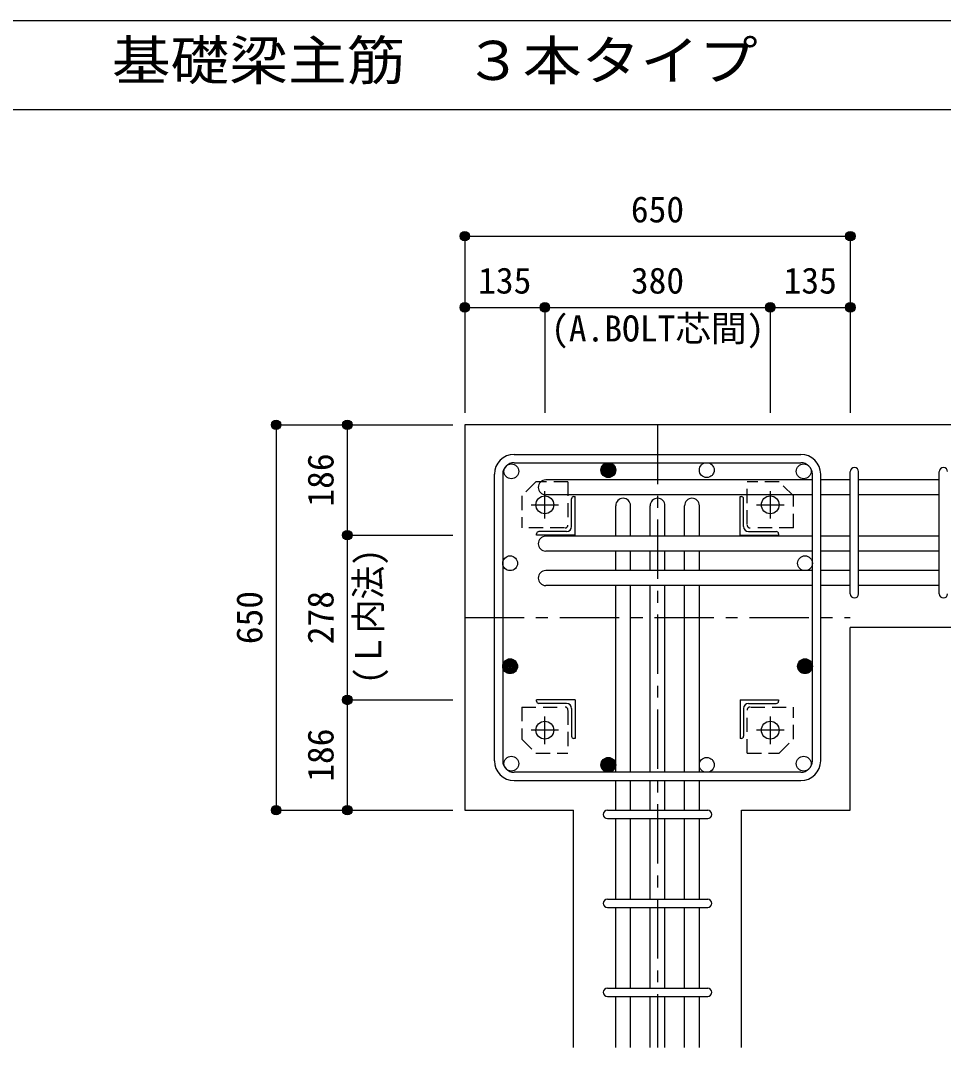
# Model space of a CAD drawing. Units: millimetres at full size, sheet at 1:20. Extents: x -3982 to 3969, y -2797 to 2801.
# Drawn here: x -706 to 850, y 1069 to 2801 of the extents above; entities that cross this region are included whole.
import ezdxf
from ezdxf.enums import TextEntityAlignment as Align

# ---------------------------------------------------------------- set-up
doc = ezdxf.new("R2010")
doc.units = ezdxf.units.MM
doc.header["$LTSCALE"] = 20
doc.header["$PDMODE"] = 32
doc.header["$PDSIZE"] = 10
doc.linetypes.add('CHAIN1', pattern=[8, 5, -1, 1, -1])
doc.linetypes.add('DASHED1', pattern=[1.8, 1.2, -0.6])
for name, color, linetype in [('6-1_躯体線', 2, 'Continuous'), ('6-2_A.Bolt_', 4, 'Continuous'), ('6-3_柱型主筋', 4, 'Continuous'), ('6-4_フープ', 7, 'Continuous'), ('6-5_梁主筋', 7, 'Continuous'), ('6-6_S.T.P.', 7, 'Continuous'), ('6-7_文字', 7, 'Continuous'), ('6-9_プレート', 4, 'DASHED1'), ('6-D_寸法', 4, 'Continuous'), ('F-0_枠', 6, 'Continuous')]:
    doc.layers.add(name, color=color, linetype=linetype)
doc.styles.add('ＭＳ ゴシック', font='')
doc.styles.get('ＭＳ ゴシック').set_extended_font_data('MS Gothic')

msp = doc.modelspace()

# ---------------------------------------------------------------- linework, layer by layer
at = {"layer": '6-1_躯体線'}
for p, q in [((43.29, 2119.12), (43.29, 1469.12)), ((1093.29, 2119.12), (43.29, 2119.12)), ((1093.29, 1777.12), (693.29, 1777.12)), ((693.29, 1469.12), (693.29, 1777.12)), ((43.29, 1469.12), (226.79, 1469.12)), ((226.79, 1069.12), (226.79, 1469.12)), ((509.79, 1069.12), (509.79, 1469.12)), ((509.79, 1469.12), (693.29, 1469.12))]:
    msp.add_line(p, q, dxfattribs=at)
at = {"layer": '6-2_A.Bolt_', "linetype": 'CHAIN1'}
for p, q in [((178.29, 1960.92), (178.29, 2007.42)), ((558.29, 2007.42), (558.29, 1960.92)), ((154.99, 1984.12), (201.49, 1984.12)), ((535.09, 1984.12), (581.59, 1984.12)), ((178.29, 1580.82), (178.29, 1627.32)), ((558.29, 1627.32), (558.29, 1580.82)), ((201.49, 1604.12), (154.99, 1604.12)), ((581.59, 1604.12), (535.09, 1604.12))]:
    msp.add_line(p, q, dxfattribs=at)
at = {"layer": '6-2_A.Bolt_'}
for p, q in [((223.29, 1947.62), (223.29, 1994.12)), ((227.29, 1998.12), (229.29, 1998.12)), ((229.29, 1933.12), (229.29, 1998.12)), ((507.29, 1998.12), (509.29, 1998.12)), ((507.29, 1933.12), (507.29, 1998.12)), ((513.29, 1947.62), (513.29, 1994.12)), ((164.29, 1933.12), (164.29, 1935.12)), ((229.29, 1933.12), (164.29, 1933.12)), ((214.79, 1939.12), (168.29, 1939.12)), ((507.29, 1933.12), (572.29, 1933.12)), ((521.79, 1939.12), (568.29, 1939.12)), ((572.29, 1935.12), (572.29, 1933.12)), ((164.29, 1653.12), (164.29, 1655.12)), ((229.29, 1655.12), (164.29, 1655.12)), ((214.79, 1649.12), (168.29, 1649.12)), ((229.29, 1655.12), (229.29, 1590.12)), ((507.29, 1655.12), (572.29, 1655.12)), ((507.29, 1655.12), (507.29, 1590.12)), ((521.79, 1649.12), (568.29, 1649.12)), ((572.29, 1655.12), (572.29, 1653.12)), ((223.29, 1640.62), (223.29, 1594.12)), ((513.29, 1640.62), (513.29, 1594.12)), ((229.29, 1590.12), (227.29, 1590.12)), ((509.29, 1590.12), (507.29, 1590.12))]:
    msp.add_line(p, q, dxfattribs=at)
at = {"layer": '6-2_A.Bolt_', "color": 3}
for centre in [(178.29, 1984.12), (558.29, 1984.12), (178.29, 1604.12), (558.29, 1604.12)]:
    msp.add_circle(centre, 15, dxfattribs=at)
at = {"layer": '6-2_A.Bolt_'}
for centre, radius, start, end in [((227.29, 1994.12), 4, 90, 180), ((509.29, 1994.12), 4, 0, 90), ((214.79, 1947.62), 8.5, 270, 0), ((521.79, 1947.62), 8.5, 180, 270), ((168.29, 1935.12), 4, 90, 180), ((568.29, 1935.12), 4, 0, 90), ((168.29, 1653.12), 4, 180, 270), ((214.79, 1640.62), 8.5, 0, 90), ((521.79, 1640.62), 8.5, 90, 180), ((568.29, 1653.12), 4, 270, 0), ((227.29, 1594.12), 4, 180, 270), ((509.29, 1594.12), 4, 270, 0)]:
    msp.add_arc(centre, radius, start, end, dxfattribs=at)
at = {"layer": '6-3_柱型主筋', "color": 3}
for centre in [(121.84, 2040.57), (285.29, 2042.62), (451.29, 2042.62), (614.74, 2040.57), (119.79, 1885.62), (616.79, 1885.62), (119.79, 1711.97), (616.79, 1711.97), (121.84, 1547.67), (614.74, 1547.67), (285.29, 1545.62), (451.29, 1545.62)]:
    msp.add_circle(centre, 12.5, dxfattribs=at)
at = {"layer": '6-3_柱型主筋'}
for centre, radius in [((285.29, 2042.62), 12.5), ((285.29, 2042.62), 11.25), ((285.29, 2042.62), 10), ((285.29, 2042.62), 8.75), ((285.29, 2042.62), 7.5), ((285.29, 2042.62), 6.25), ((285.29, 2042.62), 5), ((285.29, 2042.62), 3.75), ((285.29, 2042.62), 2.5), ((285.29, 2042.62), 1.25), ((119.79, 1711.97), 12.5), ((119.79, 1711.97), 11.25), ((119.79, 1711.97), 10), ((119.79, 1711.97), 8.75), ((119.79, 1711.97), 7.5), ((119.79, 1711.97), 6.25), ((119.79, 1711.97), 5), ((119.79, 1711.97), 3.75), ((119.79, 1711.97), 2.5), ((616.79, 1711.97), 12.5), ((616.79, 1711.97), 11.25), ((616.79, 1711.97), 10), ((616.79, 1711.97), 8.75), ((616.79, 1711.97), 7.5), ((616.79, 1711.97), 6.25), ((616.79, 1711.97), 5), ((616.79, 1711.97), 3.75), ((616.79, 1711.97), 2.5), ((119.79, 1711.97), 1.25), ((616.79, 1711.97), 1.25), ((285.29, 1545.62), 12.5), ((285.29, 1545.62), 11.25), ((285.29, 1545.62), 10), ((285.29, 1545.62), 8.75), ((285.29, 1545.62), 7.5), ((285.29, 1545.62), 6.25), ((285.29, 1545.62), 5), ((285.29, 1545.62), 3.75), ((285.29, 1545.62), 2.5), ((285.29, 1545.62), 1.25)]:
    msp.add_circle(centre, radius, dxfattribs=at)
at = {"layer": '6-4_フープ'}
for p, q in [((126.79, 2069.12), (609.79, 2069.12)), ((126.79, 2055.12), (609.79, 2055.12)), ((93.29, 1552.62), (93.29, 2035.62)), ((107.29, 2035.62), (107.29, 1552.62)), ((629.29, 1552.62), (629.29, 2035.62)), ((643.29, 1552.62), (643.29, 2035.62)), ((609.79, 1533.12), (126.79, 1533.12)), ((126.79, 1519.12), (609.79, 1519.12))]:
    msp.add_line(p, q, dxfattribs=at)
for centre, radius, start, end in [((126.79, 2035.62), 33.5, 90, 180), ((609.79, 2035.62), 33.5, 0, 90), ((126.79, 2035.62), 19.5, 90, 180), ((609.79, 2035.62), 19.5, 0, 90), ((126.79, 1552.62), 33.5, 180, 270), ((126.79, 1552.62), 19.5, 180, 270), ((609.79, 1552.62), 33.5, 270, 0), ((609.79, 1552.62), 19.5, 270, 0)]:
    msp.add_arc(centre, radius, start, end, dxfattribs=at)
at = {"layer": '6-5_梁主筋'}
for p, q in [((629.29, 2026.07), (179.79, 2026.07)), ((693.29, 2026.07), (643.29, 2026.07)), ((843.29, 2026.07), (707.29, 2026.07)), ((629.29, 2001.07), (179.79, 2001.07)), ((693.29, 2001.07), (643.29, 2001.07)), ((843.29, 2001.07), (707.29, 2001.07)), ((297.79, 1931.12), (297.79, 1982.62)), ((322.79, 1931.12), (322.79, 1982.62)), ((355.79, 1931.12), (355.79, 1982.62)), ((380.79, 1931.12), (380.79, 1982.62)), ((413.79, 1931.12), (413.79, 1982.62)), ((438.79, 1931.12), (438.79, 1982.62)), ((629.29, 1931.12), (179.79, 1931.12)), ((693.29, 1931.12), (643.29, 1931.12)), ((843.29, 1931.12), (707.29, 1931.12)), ((629.29, 1906.12), (179.79, 1906.12)), ((297.79, 1873.12), (297.79, 1906.12)), ((322.79, 1873.12), (322.79, 1906.12)), ((355.79, 1873.12), (355.79, 1906.12)), ((380.79, 1873.12), (380.79, 1906.12)), ((413.79, 1873.12), (413.79, 1906.12)), ((438.79, 1873.12), (438.79, 1906.12)), ((693.29, 1906.12), (643.29, 1906.12)), ((843.29, 1906.12), (707.29, 1906.12)), ((629.29, 1873.12), (179.79, 1873.12)), ((693.29, 1873.12), (643.29, 1873.12)), ((843.29, 1873.12), (707.29, 1873.12)), ((629.29, 1848.12), (179.79, 1848.12)), ((297.79, 1533.12), (297.79, 1848.12)), ((322.79, 1533.12), (322.79, 1848.12)), ((355.79, 1533.12), (355.79, 1848.12)), ((380.79, 1533.12), (380.79, 1848.12)), ((413.79, 1533.12), (413.79, 1848.12)), ((438.79, 1533.12), (438.79, 1848.12)), ((693.29, 1848.12), (643.29, 1848.12)), ((843.29, 1848.12), (707.29, 1848.12)), ((297.79, 1469.12), (297.79, 1519.12)), ((322.79, 1469.12), (322.79, 1519.12)), ((355.79, 1469.12), (355.79, 1519.12)), ((380.79, 1469.12), (380.79, 1519.12)), ((413.79, 1469.12), (413.79, 1519.12)), ((438.79, 1469.12), (438.79, 1519.12)), ((297.79, 1319.12), (297.79, 1455.12)), ((322.79, 1319.12), (322.79, 1455.12)), ((355.79, 1319.12), (355.79, 1455.12)), ((380.79, 1319.12), (380.79, 1455.12)), ((413.79, 1319.12), (413.79, 1455.12)), ((438.79, 1319.12), (438.79, 1455.12)), ((297.79, 1169.12), (297.79, 1305.12)), ((322.79, 1169.12), (322.79, 1305.12)), ((355.79, 1169.12), (355.79, 1305.12)), ((380.79, 1169.12), (380.79, 1305.12)), ((413.79, 1169.12), (413.79, 1305.12)), ((438.79, 1169.12), (438.79, 1305.12)), ((297.79, 1069.12), (297.79, 1155.12)), ((322.79, 1069.12), (322.79, 1155.12)), ((355.79, 1069.12), (355.79, 1155.12)), ((380.79, 1069.12), (380.79, 1155.12)), ((413.79, 1069.12), (413.79, 1155.12)), ((438.79, 1069.12), (438.79, 1155.12))]:
    msp.add_line(p, q, dxfattribs=at)
for centre, start, end in [((179.79, 2013.57), 90, 270), ((310.29, 1982.62), 0, 180), ((368.29, 1982.62), 0, 180), ((426.29, 1982.62), 0, 180), ((179.79, 1918.62), 90, 270), ((179.79, 1860.62), 90, 270)]:
    msp.add_arc(centre, 12.5, start, end, dxfattribs=at)
at = {"layer": '6-6_S.T.P.'}
for p, q in [((693.29, 1834.12), (693.29, 2039.68)), ((707.29, 1834.12), (707.29, 2039.68)), ((843.29, 1834.12), (843.29, 2039.68)), ((283.79, 1469.12), (452.79, 1469.12)), ((283.79, 1455.12), (452.79, 1455.12)), ((283.79, 1319.12), (452.79, 1319.12)), ((283.79, 1305.12), (452.79, 1305.12)), ((283.79, 1169.12), (452.79, 1169.12)), ((283.79, 1155.12), (452.79, 1155.12))]:
    msp.add_line(p, q, dxfattribs=at)
for centre, start, end in [((700.29, 2040.07), 0, 180), ((700.29, 2040.07), 0, 180), ((700.29, 2040.07), 0, 180), ((700.29, 2040.07), 0, 180), ((850.29, 2040.07), 0, 180), ((700.29, 1834.12), 180, 0), ((700.29, 1834.12), 180, 0), ((700.29, 1834.12), 180, 0), ((700.29, 1834.12), 180, 0), ((850.29, 1834.12), 180, 0), ((283.79, 1462.12), 90, 270), ((283.79, 1462.12), 90, 270), ((283.79, 1462.12), 90, 270), ((283.79, 1462.12), 90, 270), ((452.79, 1462.12), 270, 90), ((452.79, 1462.12), 270, 90), ((452.79, 1462.12), 270, 90), ((452.79, 1462.12), 270, 90), ((283.79, 1312.12), 90, 270), ((452.79, 1312.12), 270, 90), ((283.79, 1162.12), 90, 270), ((452.79, 1162.12), 270, 90)]:
    msp.add_arc(centre, 7, start, end, dxfattribs=at)
at = {"layer": '6-9_プレート'}
for p, q in [((163.29, 2023.12), (139.29, 1999.12)), ((217.29, 2023.12), (163.29, 2023.12)), ((217.29, 2023.12), (217.29, 1951.12)), ((519.29, 1951.12), (519.29, 2023.12)), ((573.29, 2023.12), (519.29, 2023.12)), ((597.29, 1999.12), (573.29, 2023.12)), ((139.29, 1999.12), (139.29, 1945.12)), ((597.29, 1945.12), (597.29, 1999.12)), ((211.29, 1945.12), (139.29, 1945.12)), ((597.29, 1945.12), (525.29, 1945.12)), ((139.29, 1643.12), (139.29, 1589.12)), ((139.29, 1643.12), (211.29, 1643.12)), ((217.29, 1637.12), (217.29, 1565.12)), ((519.29, 1565.12), (519.29, 1637.12)), ((525.29, 1643.12), (597.29, 1643.12)), ((597.29, 1589.12), (597.29, 1643.12)), ((139.29, 1589.12), (163.29, 1565.12)), ((573.29, 1565.12), (597.29, 1589.12)), ((163.29, 1565.12), (217.29, 1565.12)), ((519.29, 1565.12), (573.29, 1565.12))]:
    msp.add_line(p, q, dxfattribs=at)
for centre, start, end in [((212.29, 1950.12), 270, 0), ((524.29, 1950.12), 180, 270), ((212.29, 1638.12), 0, 90), ((524.29, 1638.12), 90, 180)]:
    msp.add_arc(centre, 5, start, end, dxfattribs=at)
at = {"layer": '6-D_寸法'}
for p, q in [((43.29, 2437.15), (43.29, 2317.15)), ((43.29, 2437.15), (693.29, 2437.15)), ((693.29, 2437.15), (693.29, 2317.15)), ((43.29, 2317.15), (43.29, 2139.12)), ((43.29, 2317.15), (178.29, 2317.15)), ((43.29, 2317.15), (43.29, 2139.12)), ((178.29, 2317.15), (178.29, 2139.12)), ((178.29, 2317.15), (558.29, 2317.15)), ((558.29, 2317.15), (558.29, 2139.12)), ((693.29, 2317.15), (693.29, 2139.12)), ((-274.74, 2119.12), (-154.74, 2119.12)), ((-274.74, 2119.12), (-274.74, 1469.12)), ((-154.74, 2119.12), (23.29, 2119.12)), ((-154.74, 2119.12), (23.29, 2119.12)), ((-154.74, 2119.12), (23.29, 2119.12)), ((-154.74, 2119.12), (-154.74, 1933.12)), ((-154.74, 2119.12), (23.29, 2119.12)), ((-154.74, 1933.12), (-154.74, 1655.12)), ((-154.74, 1933.12), (23.29, 1933.12)), ((-154.74, 1655.12), (23.29, 1655.12)), ((-154.74, 1655.12), (-154.74, 1469.12)), ((-274.74, 1469.12), (-154.74, 1469.12)), ((-154.74, 1469.12), (23.29, 1469.12)), ((-154.74, 1469.12), (23.29, 1469.12)), ((-154.74, 1469.12), (23.29, 1469.12)), ((-154.74, 1469.12), (23.29, 1469.12))]:
    msp.add_line(p, q, dxfattribs=at)
at = {"layer": '6-D_寸法', "linetype": 'CHAIN1'}
for p, q in [((368.29, 2119.12), (368.29, 1069.12)), ((43.29, 1794.12), (693.29, 1794.12))]:
    msp.add_line(p, q, dxfattribs=at)
at = {"layer": '6-D_寸法'}
for points in [[(43.29, 2437.15), (43.29, 2317.15), (43.29, 2139.12)], [(558.29, 2317.15), (693.29, 2317.15), (693.29, 2139.12)], [(-274.74, 1469.12), (-154.74, 1469.12), (23.29, 1469.12)], [(-274.74, 1469.12), (-154.74, 1469.12), (23.29, 1469.12)]]:
    msp.add_lwpolyline(points, dxfattribs=at)
for centre, radius in [((43.29, 2437.15), 8), ((43.29, 2437.15), 7.2), ((43.29, 2437.15), 6.4), ((43.29, 2437.15), 5.6), ((43.29, 2437.15), 4.8), ((693.29, 2437.15), 8), ((693.29, 2437.15), 7.2), ((693.29, 2437.15), 6.4), ((693.29, 2437.15), 5.6), ((693.29, 2437.15), 4.8), ((43.29, 2437.15), 4), ((43.29, 2437.15), 3.2), ((43.29, 2437.15), 2.4), ((43.29, 2437.15), 1.6), ((43.29, 2437.15), 0.8), ((693.29, 2437.15), 4), ((693.29, 2437.15), 3.2), ((693.29, 2437.15), 2.4), ((693.29, 2437.15), 1.6), ((693.29, 2437.15), 0.8), ((43.29, 2317.15), 8), ((43.29, 2317.15), 7.2), ((43.29, 2317.15), 6.4), ((43.29, 2317.15), 5.6), ((43.29, 2317.15), 4.8), ((43.29, 2317.15), 4), ((178.29, 2317.15), 8), ((178.29, 2317.15), 7.2), ((178.29, 2317.15), 6.4), ((178.29, 2317.15), 5.6), ((178.29, 2317.15), 4.8), ((178.29, 2317.15), 4), ((558.29, 2317.15), 8), ((558.29, 2317.15), 7.2), ((558.29, 2317.15), 6.4), ((558.29, 2317.15), 5.6), ((558.29, 2317.15), 4.8), ((558.29, 2317.15), 4), ((693.29, 2317.15), 8), ((693.29, 2317.15), 7.2), ((693.29, 2317.15), 6.4), ((693.29, 2317.15), 5.6), ((693.29, 2317.15), 4.8), ((693.29, 2317.15), 4), ((43.29, 2317.15), 3.2), ((43.29, 2317.15), 2.4), ((43.29, 2317.15), 1.6), ((43.29, 2317.15), 0.8), ((178.29, 2317.15), 3.2), ((178.29, 2317.15), 2.4), ((178.29, 2317.15), 1.6), ((178.29, 2317.15), 0.8), ((558.29, 2317.15), 3.2), ((558.29, 2317.15), 2.4), ((558.29, 2317.15), 1.6), ((558.29, 2317.15), 0.8), ((693.29, 2317.15), 3.2), ((693.29, 2317.15), 2.4), ((693.29, 2317.15), 1.6), ((693.29, 2317.15), 0.8), ((-274.74, 2119.12), 8), ((-274.74, 2119.12), 7.2), ((-274.74, 2119.12), 6.4), ((-274.74, 2119.12), 5.6), ((-274.74, 2119.12), 4.8), ((-274.74, 2119.12), 4), ((-274.74, 2119.12), 3.2), ((-274.74, 2119.12), 2.4), ((-274.74, 2119.12), 1.6), ((-274.74, 2119.12), 0.8), ((-154.74, 2119.12), 8), ((-154.74, 2119.12), 7.2), ((-154.74, 2119.12), 6.4), ((-154.74, 2119.12), 5.6), ((-154.74, 2119.12), 4.8), ((-154.74, 2119.12), 4), ((-154.74, 2119.12), 3.2), ((-154.74, 2119.12), 2.4), ((-154.74, 2119.12), 1.6), ((-154.74, 2119.12), 0.8), ((-154.74, 1933.12), 8), ((-154.74, 1933.12), 7.2), ((-154.74, 1933.12), 6.4), ((-154.74, 1933.12), 5.6), ((-154.74, 1933.12), 4.8), ((-154.74, 1933.12), 4), ((-154.74, 1933.12), 3.2), ((-154.74, 1933.12), 2.4), ((-154.74, 1933.12), 1.6), ((-154.74, 1933.12), 0.8), ((-154.74, 1655.12), 8), ((-154.74, 1655.12), 7.2), ((-154.74, 1655.12), 6.4), ((-154.74, 1655.12), 5.6), ((-154.74, 1655.12), 4.8), ((-154.74, 1655.12), 4), ((-154.74, 1655.12), 3.2), ((-154.74, 1655.12), 2.4), ((-154.74, 1655.12), 1.6), ((-154.74, 1655.12), 0.8), ((-274.74, 1469.12), 8), ((-274.74, 1469.12), 7.2), ((-274.74, 1469.12), 6.4), ((-274.74, 1469.12), 5.6), ((-274.74, 1469.12), 4.8), ((-274.74, 1469.12), 4), ((-274.74, 1469.12), 3.2), ((-154.74, 1469.12), 8), ((-154.74, 1469.12), 7.2), ((-154.74, 1469.12), 6.4), ((-154.74, 1469.12), 5.6), ((-154.74, 1469.12), 4.8), ((-154.74, 1469.12), 4), ((-154.74, 1469.12), 3.2), ((-274.74, 1469.12), 2.4), ((-274.74, 1469.12), 1.6), ((-274.74, 1469.12), 0.8), ((-154.74, 1469.12), 2.4), ((-154.74, 1469.12), 1.6), ((-154.74, 1469.12), 0.8)]:
    msp.add_circle(centre, radius, dxfattribs=at)
at = {"layer": '6-D_寸法', "color": 7}
for p in [(43.29, 2437.15), (693.29, 2437.15), (43.29, 2317.15), (178.29, 2317.15), (558.29, 2317.15), (693.29, 2317.15), (-274.74, 2119.12), (-154.74, 2119.12), (-154.74, 1933.12), (-154.74, 1655.12), (-274.74, 1469.12), (-154.74, 1469.12)]:
    msp.add_point(p, dxfattribs=at)
at = {"layer": 'F-0_枠'}
msp.add_line((-3981.92, 2800.77), (3969.4, 2800.77), dxfattribs=at)
at = {"layer": 'F-0_枠', "color": 2}
msp.add_line((-3981.92, 2650.77), (2482.4, 2650.77), dxfattribs=at)

# ---------------------------------------------------------------- texts
at = {"layer": '6-7_文字', "color": 2, "style": 'ＭＳ ゴシック', "width": 1.1}
msp.add_text('\u3000\u3000基礎梁主筋\u3000３本タイプ', height=65.98, dxfattribs=at).set_placement((-749.76, 2680.77), align=Align.BOTTOM_LEFT)
at = {"layer": '6-7_文字', "color": 4, "style": 'ＭＳ ゴシック'}
msp.add_text('(A.BOLT芯間)', height=43.99, dxfattribs=at).set_placement((188.82, 2246.37), align=Align.BOTTOM_LEFT)
at = {"layer": '6-D_寸法', "style": 'ＭＳ ゴシック'}
for s, p in [('650', (323.29, 2447.15)), ('135', (65.79, 2327.15)), ('380', (323.29, 2327.15)), ('135', (580.79, 2327.15))]:
    msp.add_text(s, height=43.99, dxfattribs=at).set_placement(p, align=Align.BOTTOM_LEFT)
for s, p in [('186', (-164.74, 1981.12)), ('650', (-284.74, 1749.12)), ('278', (-164.74, 1749.12)), ('186', (-164.74, 1517.12))]:
    msp.add_text(s, height=43.99, rotation=90, dxfattribs=at).set_placement(p, align=Align.BOTTOM_LEFT)
at = {"layer": '6-D_寸法', "style": 'ＭＳ ゴシック', "width": 0.95}
msp.add_text('(Ｌ内法)', height=43.99, rotation=90, dxfattribs=at).set_placement((-84.25, 1682.02), align=Align.BOTTOM_LEFT)

doc.saveas('drawing.dxf')
